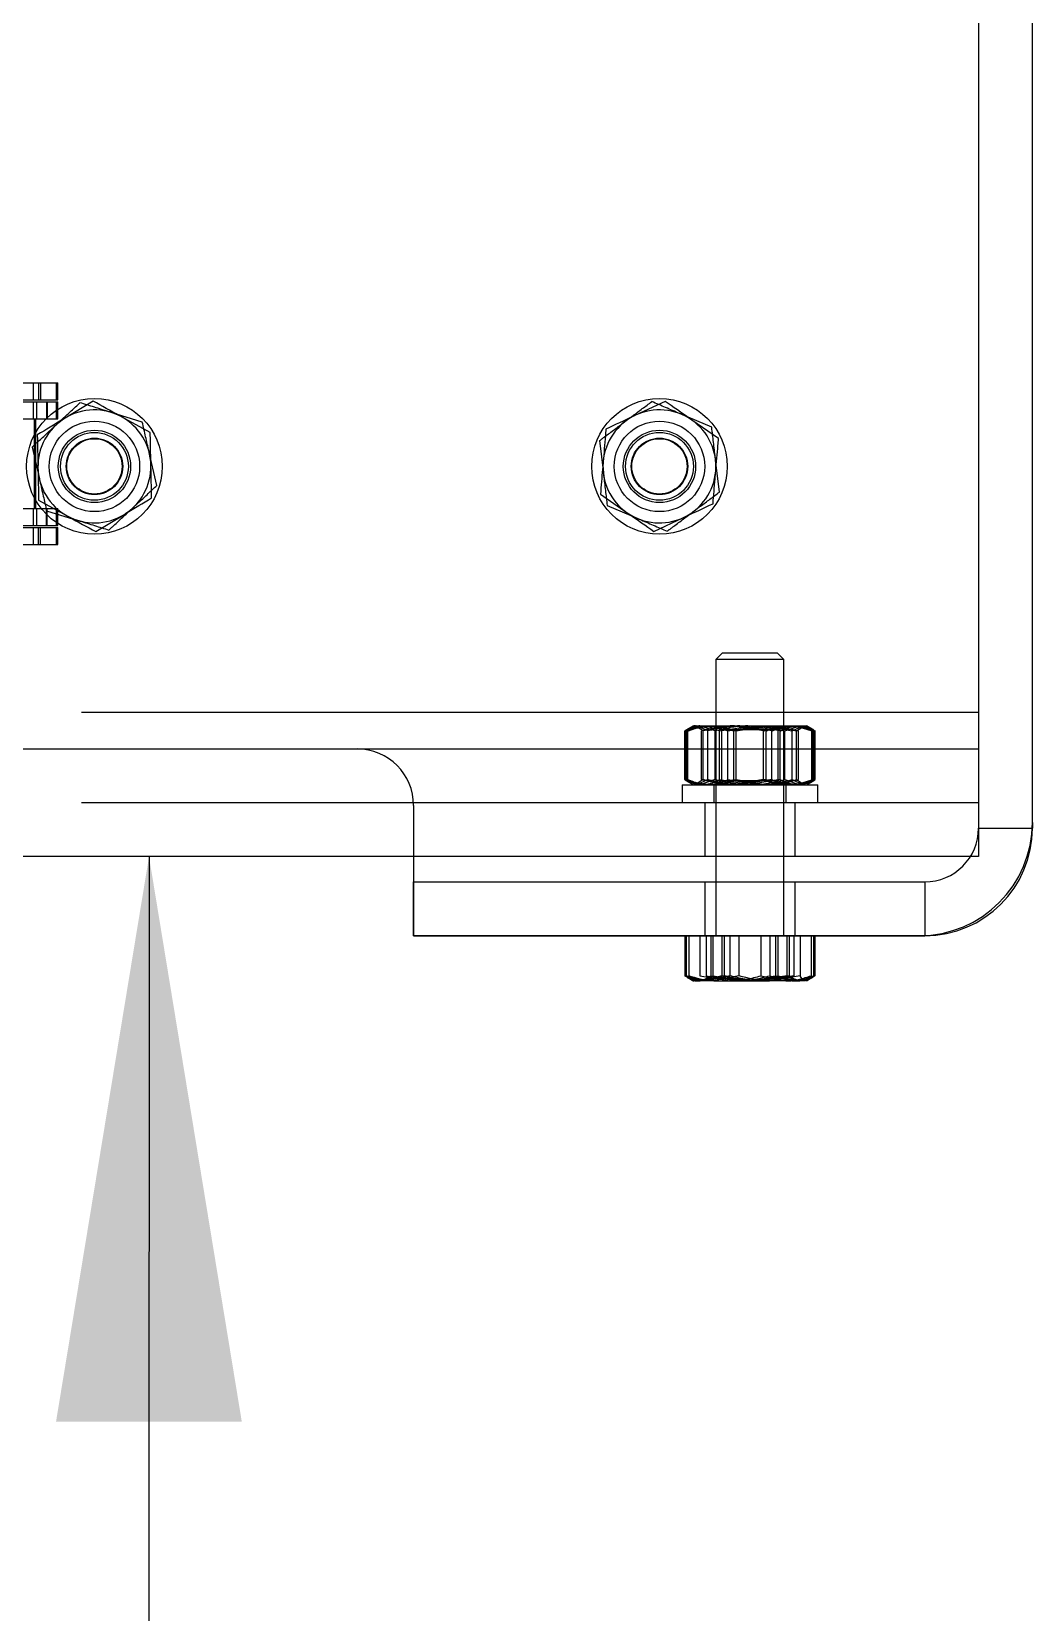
# Model space of a CAD drawing. Header units: metres. Extents: x 0 to 21025, y 0 to 14850.
# Drawn here: x 5794.9 to 5883.5, y 8979.8 to 9119.6 of the extents above; entities that cross this region are included whole.
import ezdxf

# ---------------------------------------------------------------- set-up
doc = ezdxf.new("R2010")
doc.units = ezdxf.units.M
doc.header["$LTSCALE"] = 25
doc.linetypes.add('HIDDEN2', pattern=[4.7625, 3.175, -1.5875])
for name, color, linetype in [('SDM', 7, 'Continuous'), ('SL4', 4, 'Continuous'), ('ST1', 7, 'HIDDEN2')]:
    doc.layers.add(name, color=color, linetype=linetype)
doc.styles.add('ROMANS', font='ROMANS.SHX')
doc.dimstyles.new('25___1-25', dxfattribs={"dimscale": 25, "dimtxt": 2.5, "dimasz": 2, "dimexe": 1.5, "dimexo": 1, "dimgap": 0.5, "dimtad": 1, "dimzin": 12, "dimtxsty": 'ROMANS', "dimcen": 0, "dimclrd": 256, "dimclre": 256, "dimclrt": 3, "dimazin": 3, "dimtfac": 1, "dimtmove": 0, "dimatfit": 0, "dimfxl": 1, "dimlwd": -1, "dimlwe": -1, "dimarcsym": 0})

msp = doc.modelspace()

# ---------------------------------------------------------------- linework, layer by layer
at = {"layer": 'SL4'}
for p, q in [((5883.499, 9049.624), (5883.499, 9333.144)), ((5800.378, 9086.916), (5797.908, 9085.42)), ((5850.988, 9086.896), (5848.375, 9085.67)), ((5805.437, 9084.135), (5802.907, 9085.525)), ((5855.726, 9083.596), (5853.357, 9085.246)), ((5845.272, 9078.691), (5847.641, 9077.041)), ((5795.561, 9078.152), (5798.09, 9076.762)), ((5800.62, 9075.371), (5803.089, 9076.867)), ((5850.009, 9075.391), (5852.623, 9076.617)), ((5668.499, 9056.144), (5823.739, 9056.144)), ((5828.739, 9051.144), (5828.739, 9039.624)), ((5883.487, 9049.146), (5883.499, 9049.146)), ((5828.739, 9046.619), (4878.736, 9046.619)), ((5828.736, 9039.621), (5828.736, 9044.384)), ((5828.736, 9044.384), (5828.739, 9044.384)), ((5828.736, 9039.621), (5873.974, 9039.621)), ((5828.739, 9039.624), (5873.499, 9039.624)), ((5852.743, 9039.621), (5852.743, 9036.068)), ((5852.767, 9039.621), (5852.767, 9036.068)), ((5852.857, 9039.621), (5852.857, 9036.068)), ((5853.084, 9039.621), (5853.084, 9036.068)), ((5857.526, 9039.621), (5857.526, 9036.068)), ((5862.941, 9039.621), (5862.941, 9036.068)), ((5863.914, 9039.621), (5863.914, 9036.068)), ((5864.141, 9039.621), (5864.141, 9036.068)), ((5864.231, 9039.621), (5864.231, 9036.068)), ((5864.254, 9039.621), (5864.254, 9036.068)), ((5873.974, 9039.635), (5873.974, 9039.621)), ((5852.928, 9036.023), (5852.767, 9036.068)), ((5853.054, 9036.019), (5852.857, 9036.068)), ((5852.857, 9036.068), (5853.26, 9035.816)), ((5853.249, 9035.766), (5853.426, 9035.663)), ((5853.426, 9035.663), (5853.499, 9035.621)), ((5857.526, 9036.068), (5855.305, 9035.621)), ((5855.305, 9035.621), (5860.233, 9035.621)), ((5862.941, 9036.068), (5860.233, 9035.621)), ((5863.427, 9035.621), (5860.233, 9035.621)), ((5863.499, 9035.621), (5863.749, 9035.766)), ((5863.749, 9035.766), (5863.936, 9035.873)), ((5863.936, 9035.873), (5864.037, 9035.932)), ((5864.141, 9036.068), (5864.006, 9035.95))]:
    msp.add_line(p, q, dxfattribs=at)
for centre, radius, start, end in [((5800.499, 9081.144), 5, 121.20288, 181.20288), ((5800.499, 9081.144), 5, 61.20288, 121.20288), ((5800.499, 9081.144), 5, 1.20288, 61.20288), ((5850.499, 9081.144), 5, 115.13734, 175.13734), ((5850.499, 9081.144), 5, 55.13734, 115.13734), ((5850.499, 9081.144), 5, 355.13734, 55.13734), ((5800.499, 9081.144), 5, 181.20288, 241.20288), ((5800.499, 9081.144), 5, 301.20288, 1.20288), ((5850.499, 9081.144), 5, 175.13734, 235.13734), ((5850.499, 9081.144), 5, 295.13734, 355.13734), ((5800.499, 9081.144), 5, 241.20288, 301.20288), ((5850.499, 9081.144), 5, 235.13734, 295.13734), ((5823.739, 9051.144), 5, 0, 90), ((5873.499, 9049.624), 10, 270, 0), ((5873.974, 9049.146), 9.525, 270, 0)]:
    msp.add_arc(centre, radius, start, end, dxfattribs=at)
for points, knots in [([(5802.907, 9085.525), (5802.847, 9085.558), (5801.993, 9086.028), (5801.156, 9086.488), (5800.378, 9086.916)], [0, 0, 0, 0, 0.07020058, 1, 1, 1, 1]), ([(5853.357, 9085.246), (5853.301, 9085.285), (5852.501, 9085.843), (5851.717, 9086.389), (5850.988, 9086.896)], [0, 0, 0, 0, 0.0702006, 1, 1, 1, 1]), ([(5797.908, 9085.42), (5797.85, 9085.385), (5797.016, 9084.88), (5796.199, 9084.385), (5795.439, 9083.925)], [0, 0, 0, 0, 0.0702006, 1, 1, 1, 1]), ([(5848.375, 9085.67), (5848.313, 9085.641), (5847.43, 9085.227), (5846.566, 9084.821), (5845.762, 9084.444)], [0, 0, 0, 0, 0.07020058, 1, 1, 1, 1]), ([(5795.439, 9083.925), (5795.444, 9083.726), (5795.463, 9082.787), (5795.484, 9081.81), (5795.5, 9081.039)], [0, 0, 0, 0, 0.2110008, 1, 1, 1, 1]), ([(5805.498, 9081.249), (5805.482, 9082.019), (5805.461, 9082.997), (5805.441, 9083.936), (5805.437, 9084.135)], [0, 0, 0, 0, 0.78899924, 1, 1, 1, 1]), ([(5845.762, 9084.444), (5845.745, 9084.246), (5845.665, 9083.31), (5845.582, 9082.336), (5845.517, 9081.567)], [0, 0, 0, 0, 0.2110008, 1, 1, 1, 1]), ([(5855.481, 9080.72), (5855.546, 9081.488), (5855.629, 9082.462), (5855.709, 9083.398), (5855.726, 9083.596)], [0, 0, 0, 0, 0.78899924, 1, 1, 1, 1]), ([(5795.5, 9081.039), (5795.505, 9080.812), (5795.525, 9079.836), (5795.545, 9078.884), (5795.561, 9078.152)], [0, 0, 0, 0, 0.2318493, 1, 1, 1, 1]), ([(5805.558, 9078.362), (5805.543, 9079.094), (5805.523, 9080.046), (5805.502, 9081.022), (5805.498, 9081.249)], [0, 0, 0, 0, 0.76815073, 1, 1, 1, 1]), ([(5845.517, 9081.567), (5845.498, 9081.342), (5845.415, 9080.368), (5845.334, 9079.42), (5845.272, 9078.691)], [0, 0, 0, 0, 0.2318493, 1, 1, 1, 1]), ([(5855.236, 9077.843), (5855.298, 9078.572), (5855.379, 9079.521), (5855.462, 9080.494), (5855.481, 9080.72)], [0, 0, 0, 0, 0.7681507, 1, 1, 1, 1]), ([(5803.089, 9076.867), (5803.148, 9076.902), (5803.982, 9077.407), (5804.799, 9077.902), (5805.558, 9078.362)], [0, 0, 0, 0, 0.0702006, 1, 1, 1, 1]), ([(5847.641, 9077.041), (5847.697, 9077.002), (5848.497, 9076.445), (5849.281, 9075.899), (5850.009, 9075.391)], [0, 0, 0, 0, 0.0702006, 1, 1, 1, 1]), ([(5852.623, 9076.617), (5852.685, 9076.646), (5853.567, 9077.06), (5854.432, 9077.466), (5855.236, 9077.843)], [0, 0, 0, 0, 0.07020058, 1, 1, 1, 1]), ([(5798.09, 9076.762), (5798.15, 9076.729), (5799.005, 9076.259), (5799.842, 9075.799), (5800.62, 9075.371)], [0, 0, 0, 0, 0.0702006, 1, 1, 1, 1]), ([(5855.305, 9035.621), (5855.252, 9035.622), (5854.502, 9035.628), (5853.767, 9035.856), (5853.084, 9036.068)], [0, 0, 0, 0, 0.07020058, 1, 1, 1, 1]), ([(5860.233, 9035.621), (5860.169, 9035.622), (5859.255, 9035.628), (5858.359, 9035.856), (5857.526, 9036.068)], [0, 0, 0, 0, 0.0702006, 1, 1, 1, 1]), ([(5863.427, 9035.621), (5863.389, 9035.626), (5863.225, 9035.647), (5863.064, 9035.885), (5862.941, 9036.068)], [0, 0, 0, 0, 0.2318493, 1, 1, 1, 1]), ([(5863.914, 9036.068), (5863.88, 9036.012), (5863.722, 9035.749), (5863.557, 9035.677), (5863.427, 9035.621)], [0, 0, 0, 0, 0.21100076, 1, 1, 1, 1])]:
    msp.add_open_spline(points, degree=3, knots=knots, dxfattribs=at)
at = {"layer": 'ST1'}
for p, q in [((5878.736, 9333.621), (5878.736, 9049.146)), ((5878.736, 9121.619), (5878.736, 9056.144)), ((5790.707, 9088.541), (5795.1, 9088.541)), ((5795.1, 9088.541), (5795.725, 9088.541)), ((5795.1, 9087.021), (5795.1, 9088.541)), ((5795.55, 9088.541), (5795.55, 9087.021)), ((5795.725, 9088.541), (5795.725, 9087.021)), ((5795.725, 9088.541), (5797.262, 9088.541)), ((5797.155, 9087.021), (5797.155, 9088.541)), ((5797.262, 9087.021), (5797.262, 9088.541)), ((5790.707, 9087.021), (5795.1, 9087.021)), ((5792.783, 9086.869), (5795.1, 9086.869)), ((5795.1, 9087.021), (5795.725, 9087.021)), ((5795.1, 9086.869), (5797.262, 9086.869)), ((5795.1, 9085.349), (5795.1, 9086.869)), ((5795.361, 9086.869), (5795.361, 9085.349)), ((5795.725, 9087.021), (5797.262, 9087.021)), ((5796.258, 9086.869), (5796.258, 9085.349)), ((5796.312, 9086.869), (5796.312, 9085.349)), ((5797.155, 9085.349), (5797.155, 9086.869)), ((5797.262, 9085.349), (5797.262, 9086.869)), ((5792.783, 9085.349), (5795.1, 9085.349)), ((5795.1, 9085.349), (5797.262, 9085.349)), ((5795.195, 9077.419), (5795.195, 9085.349)), ((5795.302, 9077.419), (5795.302, 9085.349)), ((5804.732, 9085.07), (5801.973, 9085.921)), ((5855.123, 9084.601), (5852.47, 9085.739)), ((5794.982, 9082.846), (5795.624, 9080.032)), ((5845.193, 9083.42), (5845.534, 9080.553)), ((5806.016, 9079.441), (5805.374, 9082.255)), ((5855.805, 9078.868), (5855.464, 9081.734)), ((5792.783, 9077.419), (5795.1, 9077.419)), ((5795.1, 9077.419), (5797.262, 9077.419)), ((5795.1, 9075.899), (5795.1, 9077.419)), ((5795.361, 9077.419), (5795.361, 9075.899)), ((5796.258, 9075.899), (5796.258, 9077.419)), ((5796.266, 9077.217), (5799.024, 9076.366)), ((5796.312, 9075.899), (5796.312, 9077.419)), ((5797.155, 9075.899), (5797.155, 9077.419)), ((5797.262, 9075.899), (5797.262, 9077.419)), ((5845.875, 9077.686), (5848.528, 9076.548)), ((5790.707, 9075.747), (5795.1, 9075.747)), ((5792.783, 9075.899), (5795.1, 9075.899)), ((5795.1, 9075.899), (5797.262, 9075.899)), ((5795.1, 9075.747), (5795.725, 9075.747)), ((5795.1, 9074.227), (5795.1, 9075.747)), ((5795.55, 9074.227), (5795.55, 9075.747)), ((5795.725, 9074.227), (5795.725, 9075.747)), ((5795.725, 9075.747), (5797.262, 9075.747)), ((5797.155, 9074.227), (5797.155, 9075.747)), ((5797.262, 9074.227), (5797.262, 9075.747)), ((5790.707, 9074.227), (5795.1, 9074.227)), ((5795.1, 9074.227), (5795.725, 9074.227)), ((5795.725, 9074.227), (5797.262, 9074.227)), ((5856.053, 9064.621), (5855.499, 9064.067)), ((5860.944, 9064.621), (5856.053, 9064.621)), ((5861.499, 9064.067), (5860.944, 9064.621)), ((5861.499, 9064.067), (5855.499, 9064.067)), ((5855.499, 9064.067), (5855.499, 9039.621)), ((5861.499, 9039.621), (5861.499, 9064.067)), ((5878.736, 9059.381), (4878.736, 9059.381)), ((5852.73, 9053.428), (5852.73, 9057.734)), ((5853.187, 9057.916), (5852.818, 9057.734)), ((5852.818, 9053.428), (5852.818, 9057.734)), ((5853.499, 9058.181), (5852.834, 9057.797)), ((5852.939, 9053.428), (5852.939, 9057.734)), ((5853.008, 9053.428), (5853.008, 9057.734)), ((5853.499, 9058.181), (5854.075, 9058.181)), ((5854.37, 9057.734), (5853.655, 9058.181)), ((5854.766, 9057.734), (5853.792, 9058.181)), ((5855.42, 9057.734), (5854.075, 9058.181)), ((5854.075, 9058.181), (5858.305, 9058.181)), ((5854.209, 9053.428), (5854.209, 9057.734)), ((5854.37, 9053.428), (5854.37, 9057.734)), ((5854.766, 9053.428), (5854.766, 9057.734)), ((5855.42, 9053.428), (5855.42, 9057.734)), ((5855.499, 9058.181), (5855.999, 9057.831)), ((5855.808, 9057.734), (5858.693, 9058.181)), ((5855.808, 9053.428), (5855.808, 9057.734)), ((5860.614, 9057.831), (5855.999, 9057.831)), ((5855.999, 9057.831), (5855.999, 9053.357)), ((5856.551, 9057.734), (5859.392, 9058.181)), ((5856.551, 9053.428), (5856.551, 9057.734)), ((5859.7, 9057.734), (5856.955, 9058.181)), ((5857.068, 9057.734), (5859.848, 9058.181)), ((5857.068, 9053.428), (5857.068, 9057.734)), ((5859.93, 9057.734), (5857.15, 9058.181)), ((5857.297, 9057.734), (5860.043, 9058.181)), ((5857.297, 9053.428), (5857.297, 9057.734)), ((5860.446, 9057.734), (5857.606, 9058.181)), ((5861.189, 9057.734), (5858.305, 9058.181)), ((5858.305, 9058.181), (5862.729, 9058.181)), ((5859.7, 9053.428), (5859.7, 9057.734)), ((5859.93, 9053.428), (5859.93, 9057.734)), ((5860.446, 9053.428), (5860.446, 9057.734)), ((5860.999, 9057.831), (5860.614, 9057.831)), ((5860.999, 9057.831), (5861.499, 9058.181)), ((5860.999, 9053.357), (5860.999, 9057.831)), ((5861.189, 9053.428), (5861.189, 9057.734)), ((5861.578, 9057.734), (5862.923, 9058.181)), ((5861.578, 9053.428), (5861.578, 9057.734)), ((5862.232, 9057.734), (5863.206, 9058.181)), ((5862.232, 9053.428), (5862.232, 9057.734)), ((5862.628, 9057.734), (5863.343, 9058.181)), ((5862.628, 9053.428), (5862.628, 9057.734)), ((5862.729, 9058.181), (5863.499, 9058.181)), ((5862.789, 9053.428), (5862.789, 9057.734)), ((5864.164, 9057.797), (5863.499, 9058.181)), ((5863.99, 9053.428), (5863.99, 9057.734)), ((5864.058, 9053.428), (5864.058, 9057.734)), ((5864.151, 9057.776), (5864.268, 9057.734)), ((5864.18, 9053.428), (5864.18, 9057.734)), ((5864.268, 9053.428), (5864.268, 9057.734)), ((5823.739, 9056.144), (5878.736, 9056.144)), ((5853.187, 9053.247), (5852.818, 9053.428)), ((5852.834, 9053.365), (5853.499, 9052.981)), ((5854.37, 9053.428), (5853.655, 9052.981)), ((5854.766, 9053.428), (5853.792, 9052.981)), ((5855.42, 9053.428), (5854.075, 9052.981)), ((5855.999, 9053.357), (5855.499, 9053.006)), ((5855.808, 9053.428), (5858.693, 9052.981)), ((5855.999, 9053.357), (5860.999, 9053.357)), ((5856.551, 9053.428), (5859.392, 9052.981)), ((5859.7, 9053.428), (5856.955, 9052.981)), ((5857.068, 9053.428), (5859.848, 9052.981)), ((5859.93, 9053.428), (5857.15, 9052.981)), ((5857.297, 9053.428), (5860.043, 9052.981)), ((5860.446, 9053.428), (5857.606, 9052.981)), ((5861.189, 9053.428), (5858.305, 9052.981)), ((5861.499, 9053.006), (5860.999, 9053.357)), ((5861.578, 9053.428), (5862.923, 9052.981)), ((5862.232, 9053.428), (5863.206, 9052.981)), ((5862.628, 9053.428), (5863.343, 9052.981)), ((5863.499, 9052.981), (5864.164, 9053.365)), ((5864.151, 9053.386), (5864.268, 9053.428)), ((5852.499, 9052.981), (5864.499, 9052.981)), ((5852.499, 9052.981), (5852.499, 9051.381)), ((5855.299, 9052.981), (5855.299, 9051.381)), ((5855.499, 9053.006), (5861.037, 9053.006)), ((5855.499, 9053.006), (5855.499, 9052.981)), ((5861.037, 9053.006), (5861.499, 9053.006)), ((5861.499, 9052.981), (5861.499, 9053.006)), ((5861.699, 9051.381), (5861.699, 9052.981)), ((5864.499, 9051.381), (5864.499, 9052.981)), ((5878.736, 9051.381), (4878.736, 9051.381)), ((5854.499, 9051.381), (5854.499, 9046.619)), ((5862.499, 9046.619), (5862.499, 9051.381)), ((5878.736, 9049.146), (5883.499, 9049.146)), ((5878.736, 9049.146), (5878.736, 9046.619)), ((5878.736, 9049.146), (5883.487, 9049.146)), ((5883.499, 9049.624), (5883.499, 9049.146)), ((5878.736, 9046.619), (5828.739, 9046.619)), ((5828.739, 9044.384), (5873.974, 9044.384)), ((5854.499, 9044.384), (5854.499, 9039.621)), ((5862.499, 9039.621), (5862.499, 9044.384)), ((5873.974, 9044.384), (5873.974, 9039.621)), ((5873.974, 9044.384), (5873.974, 9039.635)), ((5854.057, 9039.621), (5854.057, 9036.068)), ((5854.618, 9039.621), (5854.618, 9036.068)), ((5855.035, 9039.621), (5855.035, 9036.068)), ((5855.226, 9039.621), (5855.226, 9036.068)), ((5856.016, 9039.621), (5856.016, 9036.068)), ((5856.231, 9039.621), (5856.231, 9036.068)), ((5856.737, 9039.621), (5856.737, 9036.068)), ((5859.472, 9039.621), (5859.472, 9036.068)), ((5860.26, 9039.621), (5860.26, 9036.068)), ((5860.767, 9039.621), (5860.767, 9036.068)), ((5860.981, 9039.621), (5860.981, 9036.068)), ((5861.772, 9039.621), (5861.772, 9036.068)), ((5861.963, 9039.621), (5861.963, 9036.068)), ((5862.38, 9039.621), (5862.38, 9036.068)), ((5852.743, 9036.068), (5852.981, 9035.963)), ((5852.767, 9036.068), (5853.079, 9035.917)), ((5852.961, 9035.932), (5853.062, 9035.873)), ((5853.062, 9035.873), (5853.249, 9035.766)), ((5855.305, 9035.621), (5853.503, 9035.621)), ((5854.057, 9036.068), (5856.764, 9035.621)), ((5856.016, 9036.068), (5854.38, 9035.621)), ((5856.231, 9036.068), (5854.499, 9035.621)), ((5854.618, 9036.068), (5857.439, 9035.621)), ((5856.737, 9036.068), (5854.797, 9035.621)), ((5855.035, 9036.068), (5857.901, 9035.621)), ((5855.226, 9036.068), (5858.103, 9035.621)), ((5861.772, 9036.068), (5858.894, 9035.621)), ((5861.963, 9036.068), (5859.097, 9035.621)), ((5859.472, 9036.068), (5861.693, 9035.621)), ((5862.38, 9036.068), (5859.559, 9035.621)), ((5860.26, 9036.068), (5862.201, 9035.621)), ((5860.767, 9036.068), (5862.499, 9035.621)), ((5860.981, 9036.068), (5862.618, 9035.621))]:
    msp.add_line(p, q, dxfattribs=at)
for centre, radius in [((5800.499, 9081.144), 6), ((5850.499, 9081.144), 6), ((5800.499, 9081.144), 4), ((5800.499, 9081.144), 3.2), ((5800.499, 9081.144), 3), ((5850.499, 9081.144), 4), ((5850.499, 9081.144), 3.2), ((5850.499, 9081.144), 3), ((5800.499, 9081.144), 2.5), ((5800.499, 9081.144), 2.445), ((5850.499, 9081.144), 2.5), ((5850.499, 9081.144), 2.446)]:
    msp.add_circle(centre, radius, dxfattribs=at)
msp.add_arc((5873.974, 9049.146), 4.762, 270, 0, dxfattribs=at)
for points, knots in [([(5797.099, 9084.809), (5797.291, 9084.988), (5798.007, 9085.652), (5798.705, 9086.299), (5799.215, 9086.773)], [0, 0, 0, 0, 0.2686336, 1, 1, 1, 1]), ([(5801.973, 9085.921), (5801.908, 9085.941), (5800.976, 9086.229), (5800.064, 9086.511), (5799.215, 9086.773)], [0, 0, 0, 0, 0.0702006, 1, 1, 1, 1]), ([(5847.505, 9085.148), (5847.715, 9085.305), (5848.498, 9085.89), (5849.26, 9086.46), (5849.817, 9086.877)], [0, 0, 0, 0, 0.2686336, 1, 1, 1, 1]), ([(5852.47, 9085.739), (5852.407, 9085.766), (5851.511, 9086.15), (5850.633, 9086.527), (5849.817, 9086.877)], [0, 0, 0, 0, 0.0702006, 1, 1, 1, 1]), ([(5794.982, 9082.846), (5795.16, 9083.011), (5795.85, 9083.651), (5796.566, 9084.316), (5797.099, 9084.809)], [0, 0, 0, 0, 0.2575513, 1, 1, 1, 1]), ([(5805.374, 9082.255), (5805.358, 9082.322), (5805.142, 9083.273), (5804.929, 9084.204), (5804.732, 9085.07)], [0, 0, 0, 0, 0.0702006, 1, 1, 1, 1]), ([(5845.193, 9083.42), (5845.387, 9083.565), (5846.141, 9084.128), (5846.924, 9084.714), (5847.505, 9085.148)], [0, 0, 0, 0, 0.2575513, 1, 1, 1, 1]), ([(5855.464, 9081.734), (5855.456, 9081.802), (5855.341, 9082.77), (5855.228, 9083.719), (5855.123, 9084.601)], [0, 0, 0, 0, 0.0702006, 1, 1, 1, 1]), ([(5795.624, 9080.032), (5795.639, 9079.965), (5795.856, 9079.015), (5796.068, 9078.083), (5796.266, 9077.217)], [0, 0, 0, 0, 0.0702006, 1, 1, 1, 1]), ([(5845.534, 9080.553), (5845.542, 9080.485), (5845.657, 9079.517), (5845.77, 9078.568), (5845.875, 9077.686)], [0, 0, 0, 0, 0.0702006, 1, 1, 1, 1]), ([(5803.899, 9077.478), (5804.092, 9077.656), (5804.808, 9078.321), (5805.505, 9078.968), (5806.016, 9079.441)], [0, 0, 0, 0, 0.2686336, 1, 1, 1, 1]), ([(5853.493, 9077.139), (5853.703, 9077.296), (5854.486, 9077.881), (5855.248, 9078.451), (5855.805, 9078.868)], [0, 0, 0, 0, 0.26863361, 1, 1, 1, 1]), ([(5801.783, 9075.515), (5801.96, 9075.679), (5802.65, 9076.319), (5803.367, 9076.984), (5803.899, 9077.478)], [0, 0, 0, 0, 0.25755135, 1, 1, 1, 1]), ([(5851.181, 9075.41), (5851.375, 9075.556), (5852.128, 9076.119), (5852.911, 9076.704), (5853.493, 9077.139)], [0, 0, 0, 0, 0.2575513, 1, 1, 1, 1]), ([(5799.024, 9076.366), (5799.09, 9076.346), (5800.021, 9076.058), (5800.934, 9075.777), (5801.783, 9075.515)], [0, 0, 0, 0, 0.0702006, 1, 1, 1, 1]), ([(5848.528, 9076.548), (5848.591, 9076.522), (5849.487, 9076.137), (5850.364, 9075.761), (5851.181, 9075.41)], [0, 0, 0, 0, 0.0702006, 1, 1, 1, 1]), ([(5854.075, 9058.181), (5854.043, 9058.181), (5853.589, 9058.174), (5853.144, 9057.946), (5852.73, 9057.734)], [0, 0, 0, 0, 0.0702006, 1, 1, 1, 1]), ([(5852.73, 9057.734), (5852.859, 9057.802), (5853.361, 9058.064), (5853.882, 9058.131), (5854.269, 9058.181)], [0, 0, 0, 0, 0.2575513, 1, 1, 1, 1]), ([(5852.818, 9057.734), (5852.975, 9057.802), (5853.583, 9058.064), (5854.215, 9058.131), (5854.685, 9058.181)], [0, 0, 0, 0, 0.25755135, 1, 1, 1, 1]), ([(5852.939, 9057.734), (5853.113, 9057.802), (5853.786, 9058.064), (5854.485, 9058.131), (5855.004, 9058.181)], [0, 0, 0, 0, 0.2575513, 1, 1, 1, 1]), ([(5853.008, 9057.734), (5853.188, 9057.802), (5853.887, 9058.064), (5854.613, 9058.131), (5855.152, 9058.181)], [0, 0, 0, 0, 0.25755135, 1, 1, 1, 1]), ([(5853.655, 9058.181), (5853.638, 9058.181), (5853.531, 9058.181), (5853.426, 9058.083), (5853.338, 9058.001)], [0, 0, 0, 0, 0.1588467, 1, 1, 1, 1]), ([(5853.608, 9058.181), (5853.594, 9058.181), (5853.52, 9058.182), (5853.447, 9058.102), (5853.387, 9058.037)], [0, 0, 0, 0, 0.1913001, 1, 1, 1, 1]), ([(5856.955, 9058.181), (5856.89, 9058.181), (5855.963, 9058.174), (5855.054, 9057.946), (5854.209, 9057.734)], [0, 0, 0, 0, 0.0702006, 1, 1, 1, 1]), ([(5854.269, 9058.181), (5854.409, 9058.174), (5854.93, 9058.15), (5855.437, 9057.91), (5855.808, 9057.734)], [0, 0, 0, 0, 0.2686336, 1, 1, 1, 1]), ([(5857.15, 9058.181), (5857.084, 9058.181), (5856.145, 9058.174), (5855.225, 9057.946), (5854.37, 9057.734)], [0, 0, 0, 0, 0.0702006, 1, 1, 1, 1]), ([(5854.685, 9058.181), (5854.854, 9058.174), (5855.486, 9058.15), (5856.101, 9057.91), (5856.551, 9057.734)], [0, 0, 0, 0, 0.2686336, 1, 1, 1, 1]), ([(5857.606, 9058.181), (5857.539, 9058.181), (5856.58, 9058.174), (5855.64, 9057.946), (5854.766, 9057.734)], [0, 0, 0, 0, 0.0702006, 1, 1, 1, 1]), ([(5855.004, 9058.181), (5855.192, 9058.174), (5855.89, 9058.15), (5856.571, 9057.91), (5857.068, 9057.734)], [0, 0, 0, 0, 0.2686336, 1, 1, 1, 1]), ([(5855.152, 9058.181), (5855.347, 9058.174), (5856.073, 9058.15), (5856.78, 9057.91), (5857.297, 9057.734)], [0, 0, 0, 0, 0.2686336, 1, 1, 1, 1]), ([(5858.305, 9058.181), (5858.236, 9058.181), (5857.262, 9058.174), (5856.308, 9057.946), (5855.42, 9057.734)], [0, 0, 0, 0, 0.0702006, 1, 1, 1, 1]), ([(5858.693, 9058.181), (5858.761, 9058.181), (5859.735, 9058.174), (5860.69, 9057.946), (5861.578, 9057.734)], [0, 0, 0, 0, 0.07020058, 1, 1, 1, 1]), ([(5859.392, 9058.181), (5859.459, 9058.181), (5860.418, 9058.174), (5861.358, 9057.946), (5862.232, 9057.734)], [0, 0, 0, 0, 0.0702006, 1, 1, 1, 1]), ([(5859.7, 9057.734), (5859.881, 9057.802), (5860.58, 9058.064), (5861.306, 9058.131), (5861.845, 9058.181)], [0, 0, 0, 0, 0.2575513, 1, 1, 1, 1]), ([(5859.848, 9058.181), (5859.914, 9058.181), (5860.852, 9058.174), (5861.772, 9057.946), (5862.628, 9057.734)], [0, 0, 0, 0, 0.0702006, 1, 1, 1, 1]), ([(5859.93, 9057.734), (5860.103, 9057.802), (5860.776, 9058.064), (5861.475, 9058.131), (5861.994, 9058.181)], [0, 0, 0, 0, 0.2575513, 1, 1, 1, 1]), ([(5860.043, 9058.181), (5860.108, 9058.181), (5861.035, 9058.174), (5861.944, 9057.946), (5862.789, 9057.734)], [0, 0, 0, 0, 0.0702006, 1, 1, 1, 1]), ([(5860.446, 9057.734), (5860.603, 9057.802), (5861.212, 9058.064), (5861.844, 9058.131), (5862.313, 9058.181)], [0, 0, 0, 0, 0.2575513, 1, 1, 1, 1]), ([(5861.189, 9057.734), (5861.319, 9057.802), (5861.82, 9058.064), (5862.342, 9058.131), (5862.729, 9058.181)], [0, 0, 0, 0, 0.2575513, 1, 1, 1, 1]), ([(5861.845, 9058.181), (5862.04, 9058.174), (5862.766, 9058.15), (5863.473, 9057.91), (5863.99, 9057.734)], [0, 0, 0, 0, 0.2686336, 1, 1, 1, 1]), ([(5861.994, 9058.181), (5862.182, 9058.174), (5862.88, 9058.15), (5863.561, 9057.91), (5864.058, 9057.734)], [0, 0, 0, 0, 0.2686336, 1, 1, 1, 1]), ([(5862.313, 9058.181), (5862.483, 9058.174), (5863.115, 9058.15), (5863.73, 9057.91), (5864.18, 9057.734)], [0, 0, 0, 0, 0.2686336, 1, 1, 1, 1]), ([(5862.729, 9058.181), (5862.869, 9058.174), (5863.39, 9058.15), (5863.897, 9057.91), (5864.268, 9057.734)], [0, 0, 0, 0, 0.2686336, 1, 1, 1, 1]), ([(5863.206, 9058.181), (5863.229, 9058.181), (5863.433, 9058.179), (5863.633, 9058.039), (5863.811, 9057.916)], [0, 0, 0, 0, 0.11304324, 1, 1, 1, 1]), ([(5863.343, 9058.181), (5863.36, 9058.181), (5863.467, 9058.181), (5863.571, 9058.083), (5863.659, 9058.001)], [0, 0, 0, 0, 0.1588467, 1, 1, 1, 1]), ([(5863.389, 9058.181), (5863.404, 9058.181), (5863.478, 9058.182), (5863.551, 9058.102), (5863.61, 9058.037)], [0, 0, 0, 0, 0.1913001, 1, 1, 1, 1]), ([(5854.075, 9052.981), (5854.043, 9052.982), (5853.589, 9052.988), (5853.144, 9053.216), (5852.73, 9053.428)], [0, 0, 0, 0, 0.0702006, 1, 1, 1, 1]), ([(5852.73, 9053.428), (5852.859, 9053.36), (5853.361, 9053.098), (5853.882, 9053.031), (5854.269, 9052.981)], [0, 0, 0, 0, 0.25755135, 1, 1, 1, 1]), ([(5852.818, 9053.428), (5852.975, 9053.36), (5853.583, 9053.098), (5854.215, 9053.031), (5854.685, 9052.981)], [0, 0, 0, 0, 0.2575513, 1, 1, 1, 1]), ([(5852.939, 9053.428), (5853.113, 9053.36), (5853.786, 9053.098), (5854.485, 9053.031), (5855.004, 9052.981)], [0, 0, 0, 0, 0.2575513, 1, 1, 1, 1]), ([(5853.008, 9053.428), (5853.188, 9053.36), (5853.887, 9053.098), (5854.613, 9053.031), (5855.152, 9052.981)], [0, 0, 0, 0, 0.2575513, 1, 1, 1, 1]), ([(5856.955, 9052.981), (5856.89, 9052.982), (5855.963, 9052.988), (5855.054, 9053.216), (5854.209, 9053.428)], [0, 0, 0, 0, 0.0702006, 1, 1, 1, 1]), ([(5854.269, 9052.981), (5854.409, 9052.988), (5854.93, 9053.012), (5855.437, 9053.252), (5855.808, 9053.428)], [0, 0, 0, 0, 0.2686336, 1, 1, 1, 1]), ([(5857.15, 9052.981), (5857.084, 9052.982), (5856.145, 9052.988), (5855.225, 9053.216), (5854.37, 9053.428)], [0, 0, 0, 0, 0.0702006, 1, 1, 1, 1]), ([(5854.685, 9052.981), (5854.854, 9052.988), (5855.486, 9053.012), (5856.101, 9053.252), (5856.551, 9053.428)], [0, 0, 0, 0, 0.2686336, 1, 1, 1, 1]), ([(5857.606, 9052.981), (5857.539, 9052.982), (5856.58, 9052.988), (5855.64, 9053.216), (5854.766, 9053.428)], [0, 0, 0, 0, 0.0702006, 1, 1, 1, 1]), ([(5855.004, 9052.981), (5855.192, 9052.988), (5855.89, 9053.012), (5856.571, 9053.252), (5857.068, 9053.428)], [0, 0, 0, 0, 0.2686336, 1, 1, 1, 1]), ([(5855.152, 9052.981), (5855.347, 9052.988), (5856.073, 9053.012), (5856.78, 9053.252), (5857.297, 9053.428)], [0, 0, 0, 0, 0.2686336, 1, 1, 1, 1]), ([(5858.305, 9052.981), (5858.236, 9052.982), (5857.262, 9052.988), (5856.308, 9053.216), (5855.42, 9053.428)], [0, 0, 0, 0, 0.0702006, 1, 1, 1, 1]), ([(5858.693, 9052.981), (5858.761, 9052.982), (5859.735, 9052.988), (5860.69, 9053.216), (5861.578, 9053.428)], [0, 0, 0, 0, 0.07020058, 1, 1, 1, 1]), ([(5859.392, 9052.981), (5859.459, 9052.982), (5860.418, 9052.988), (5861.358, 9053.216), (5862.232, 9053.428)], [0, 0, 0, 0, 0.0702006, 1, 1, 1, 1]), ([(5859.7, 9053.428), (5859.881, 9053.36), (5860.58, 9053.098), (5861.306, 9053.031), (5861.845, 9052.981)], [0, 0, 0, 0, 0.2575513, 1, 1, 1, 1]), ([(5859.848, 9052.981), (5859.914, 9052.982), (5860.852, 9052.988), (5861.772, 9053.216), (5862.628, 9053.428)], [0, 0, 0, 0, 0.0702006, 1, 1, 1, 1]), ([(5859.93, 9053.428), (5860.103, 9053.36), (5860.776, 9053.098), (5861.475, 9053.031), (5861.994, 9052.981)], [0, 0, 0, 0, 0.2575513, 1, 1, 1, 1]), ([(5860.043, 9052.981), (5860.108, 9052.982), (5861.035, 9052.988), (5861.944, 9053.216), (5862.789, 9053.428)], [0, 0, 0, 0, 0.0702006, 1, 1, 1, 1]), ([(5860.446, 9053.428), (5860.603, 9053.36), (5861.212, 9053.098), (5861.844, 9053.031), (5862.313, 9052.981)], [0, 0, 0, 0, 0.25755135, 1, 1, 1, 1]), ([(5861.189, 9053.428), (5861.319, 9053.36), (5861.82, 9053.098), (5862.342, 9053.031), (5862.729, 9052.981)], [0, 0, 0, 0, 0.2575513, 1, 1, 1, 1]), ([(5861.845, 9052.981), (5862.04, 9052.988), (5862.766, 9053.012), (5863.473, 9053.252), (5863.99, 9053.428)], [0, 0, 0, 0, 0.2686336, 1, 1, 1, 1]), ([(5861.994, 9052.981), (5862.182, 9052.988), (5862.88, 9053.012), (5863.561, 9053.252), (5864.058, 9053.428)], [0, 0, 0, 0, 0.2686336, 1, 1, 1, 1]), ([(5862.313, 9052.981), (5862.483, 9052.988), (5863.115, 9053.012), (5863.73, 9053.252), (5864.18, 9053.428)], [0, 0, 0, 0, 0.2686336, 1, 1, 1, 1]), ([(5862.729, 9052.981), (5862.869, 9052.988), (5863.39, 9053.012), (5863.897, 9053.252), (5864.268, 9053.428)], [0, 0, 0, 0, 0.2686336, 1, 1, 1, 1]), ([(5854.38, 9035.621), (5854.341, 9035.622), (5853.789, 9035.628), (5853.247, 9035.856), (5852.743, 9036.068)], [0, 0, 0, 0, 0.0702006, 1, 1, 1, 1]), ([(5854.499, 9035.621), (5854.458, 9035.621), (5853.927, 9035.627), (5853.407, 9035.833), (5852.928, 9036.023)], [0, 0, 0, 0, 0.0774019, 1, 1, 1, 1]), ([(5854.797, 9035.621), (5854.751, 9035.621), (5854.162, 9035.627), (5853.586, 9035.831), (5853.054, 9036.019)], [0, 0, 0, 0, 0.0781689, 1, 1, 1, 1]), ([(5853.084, 9036.068), (5853.207, 9035.885), (5853.368, 9035.647), (5853.532, 9035.626), (5853.57, 9035.621)], [0, 0, 0, 0, 0.76815073, 1, 1, 1, 1]), ([(5853.301, 9035.821), (5853.431, 9035.75), (5853.656, 9035.627), (5853.887, 9035.623), (5853.985, 9035.621)], [0, 0, 0, 0, 0.5778296, 1, 1, 1, 1]), ([(5853.394, 9035.764), (5853.474, 9035.718), (5853.64, 9035.621), (5853.812, 9035.621), (5853.901, 9035.621)], [0, 0, 0, 0, 0.4788704, 1, 1, 1, 1]), ([(5853.901, 9035.621), (5854.204, 9035.677), (5854.588, 9035.749), (5854.957, 9036.012), (5855.035, 9036.068)], [0, 0, 0, 0, 0.7889992, 1, 1, 1, 1]), ([(5853.985, 9035.621), (5854.316, 9035.677), (5854.736, 9035.749), (5855.141, 9036.012), (5855.226, 9036.068)], [0, 0, 0, 0, 0.78899924, 1, 1, 1, 1]), ([(5858.894, 9035.621), (5858.826, 9035.622), (5857.854, 9035.628), (5856.902, 9035.856), (5856.016, 9036.068)], [0, 0, 0, 0, 0.0702006, 1, 1, 1, 1]), ([(5859.097, 9035.621), (5859.029, 9035.622), (5858.061, 9035.628), (5857.113, 9035.856), (5856.231, 9036.068)], [0, 0, 0, 0, 0.0702006, 1, 1, 1, 1]), ([(5859.559, 9035.621), (5859.492, 9035.622), (5858.539, 9035.628), (5857.605, 9035.856), (5856.737, 9036.068)], [0, 0, 0, 0, 0.0702006, 1, 1, 1, 1]), ([(5856.764, 9035.621), (5856.829, 9035.622), (5857.743, 9035.628), (5858.639, 9035.856), (5859.472, 9036.068)], [0, 0, 0, 0, 0.0702006, 1, 1, 1, 1]), ([(5857.439, 9035.621), (5857.506, 9035.622), (5858.459, 9035.628), (5859.392, 9035.856), (5860.26, 9036.068)], [0, 0, 0, 0, 0.0702006, 1, 1, 1, 1]), ([(5857.901, 9035.621), (5857.969, 9035.622), (5858.937, 9035.628), (5859.885, 9035.856), (5860.767, 9036.068)], [0, 0, 0, 0, 0.0702006, 1, 1, 1, 1]), ([(5858.103, 9035.621), (5858.172, 9035.622), (5859.143, 9035.628), (5860.096, 9035.856), (5860.981, 9036.068)], [0, 0, 0, 0, 0.0702006, 1, 1, 1, 1]), ([(5861.693, 9035.621), (5861.745, 9035.622), (5862.495, 9035.628), (5863.23, 9035.856), (5863.914, 9036.068)], [0, 0, 0, 0, 0.07020058, 1, 1, 1, 1]), ([(5863.013, 9035.621), (5862.916, 9035.626), (5862.496, 9035.647), (5862.086, 9035.885), (5861.772, 9036.068)], [0, 0, 0, 0, 0.2318493, 1, 1, 1, 1]), ([(5863.097, 9035.621), (5863.008, 9035.626), (5862.624, 9035.647), (5862.25, 9035.885), (5861.963, 9036.068)], [0, 0, 0, 0, 0.2318493, 1, 1, 1, 1]), ([(5862.201, 9035.621), (5862.247, 9035.622), (5862.902, 9035.628), (5863.544, 9035.856), (5864.141, 9036.068)], [0, 0, 0, 0, 0.0702006, 1, 1, 1, 1]), ([(5862.499, 9035.621), (5862.54, 9035.622), (5863.125, 9035.628), (5863.698, 9035.856), (5864.231, 9036.068)], [0, 0, 0, 0, 0.0702006, 1, 1, 1, 1]), ([(5862.618, 9035.621), (5862.657, 9035.622), (5863.209, 9035.628), (5863.751, 9035.856), (5864.254, 9036.068)], [0, 0, 0, 0, 0.0702006, 1, 1, 1, 1]), ([(5864.254, 9036.068), (5864.169, 9036.012), (5863.765, 9035.749), (5863.345, 9035.677), (5863.013, 9035.621)], [0, 0, 0, 0, 0.2110008, 1, 1, 1, 1]), ([(5864.231, 9036.068), (5864.153, 9036.012), (5863.784, 9035.749), (5863.4, 9035.677), (5863.097, 9035.621)], [0, 0, 0, 0, 0.2110008, 1, 1, 1, 1]), ([(5864.006, 9035.95), (5863.99, 9035.936), (5863.904, 9035.857), (5863.814, 9035.836), (5863.74, 9035.819)], [0, 0, 0, 0, 0.1795105, 1, 1, 1, 1])]:
    msp.add_open_spline(points, degree=3, knots=knots, dxfattribs=at)

# ---------------------------------------------------------------- leaders
at = {"layer": 'SDM'}
msp.add_leader([(5805.329, 9046.619), (5805.263, 8722.009)], dimstyle='25___1-25', override={"dimgap": 0.5, "dimtad": 0}, dxfattribs=at)

doc.saveas('drawing.dxf')
